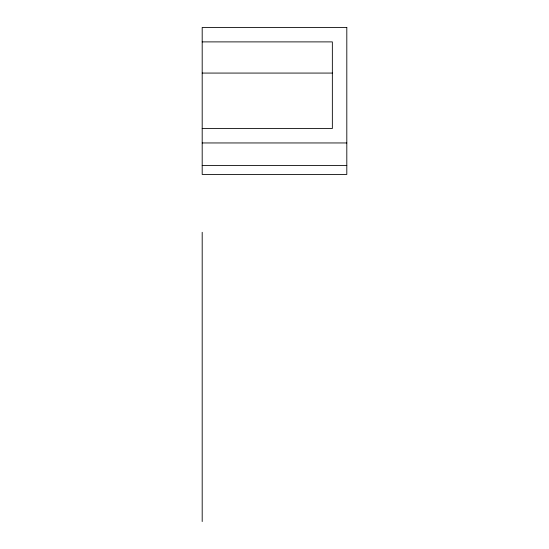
<?xml version="1.0" encoding="UTF-8"?>
<svg xmlns="http://www.w3.org/2000/svg" width="549" height="549" viewBox="0 0 549 549"><rect width="100%" height="100%" fill="white"/><g stroke="black" fill="none" stroke-linecap="round" stroke-linejoin="round"><path stroke-width="0.82" d="M202.19 41.889L332.351 41.889L332.351 128.514L202.19 128.514M202.19 73.072L332.351 73.072M202.19 142.953L346.81 142.953M202.19 165.551L346.81 165.551M202.19 232.302L202.19 521.55M346.81 27.45L202.19 27.45L202.19 174.452L346.81 174.452L346.81 27.45"/></g></svg>
